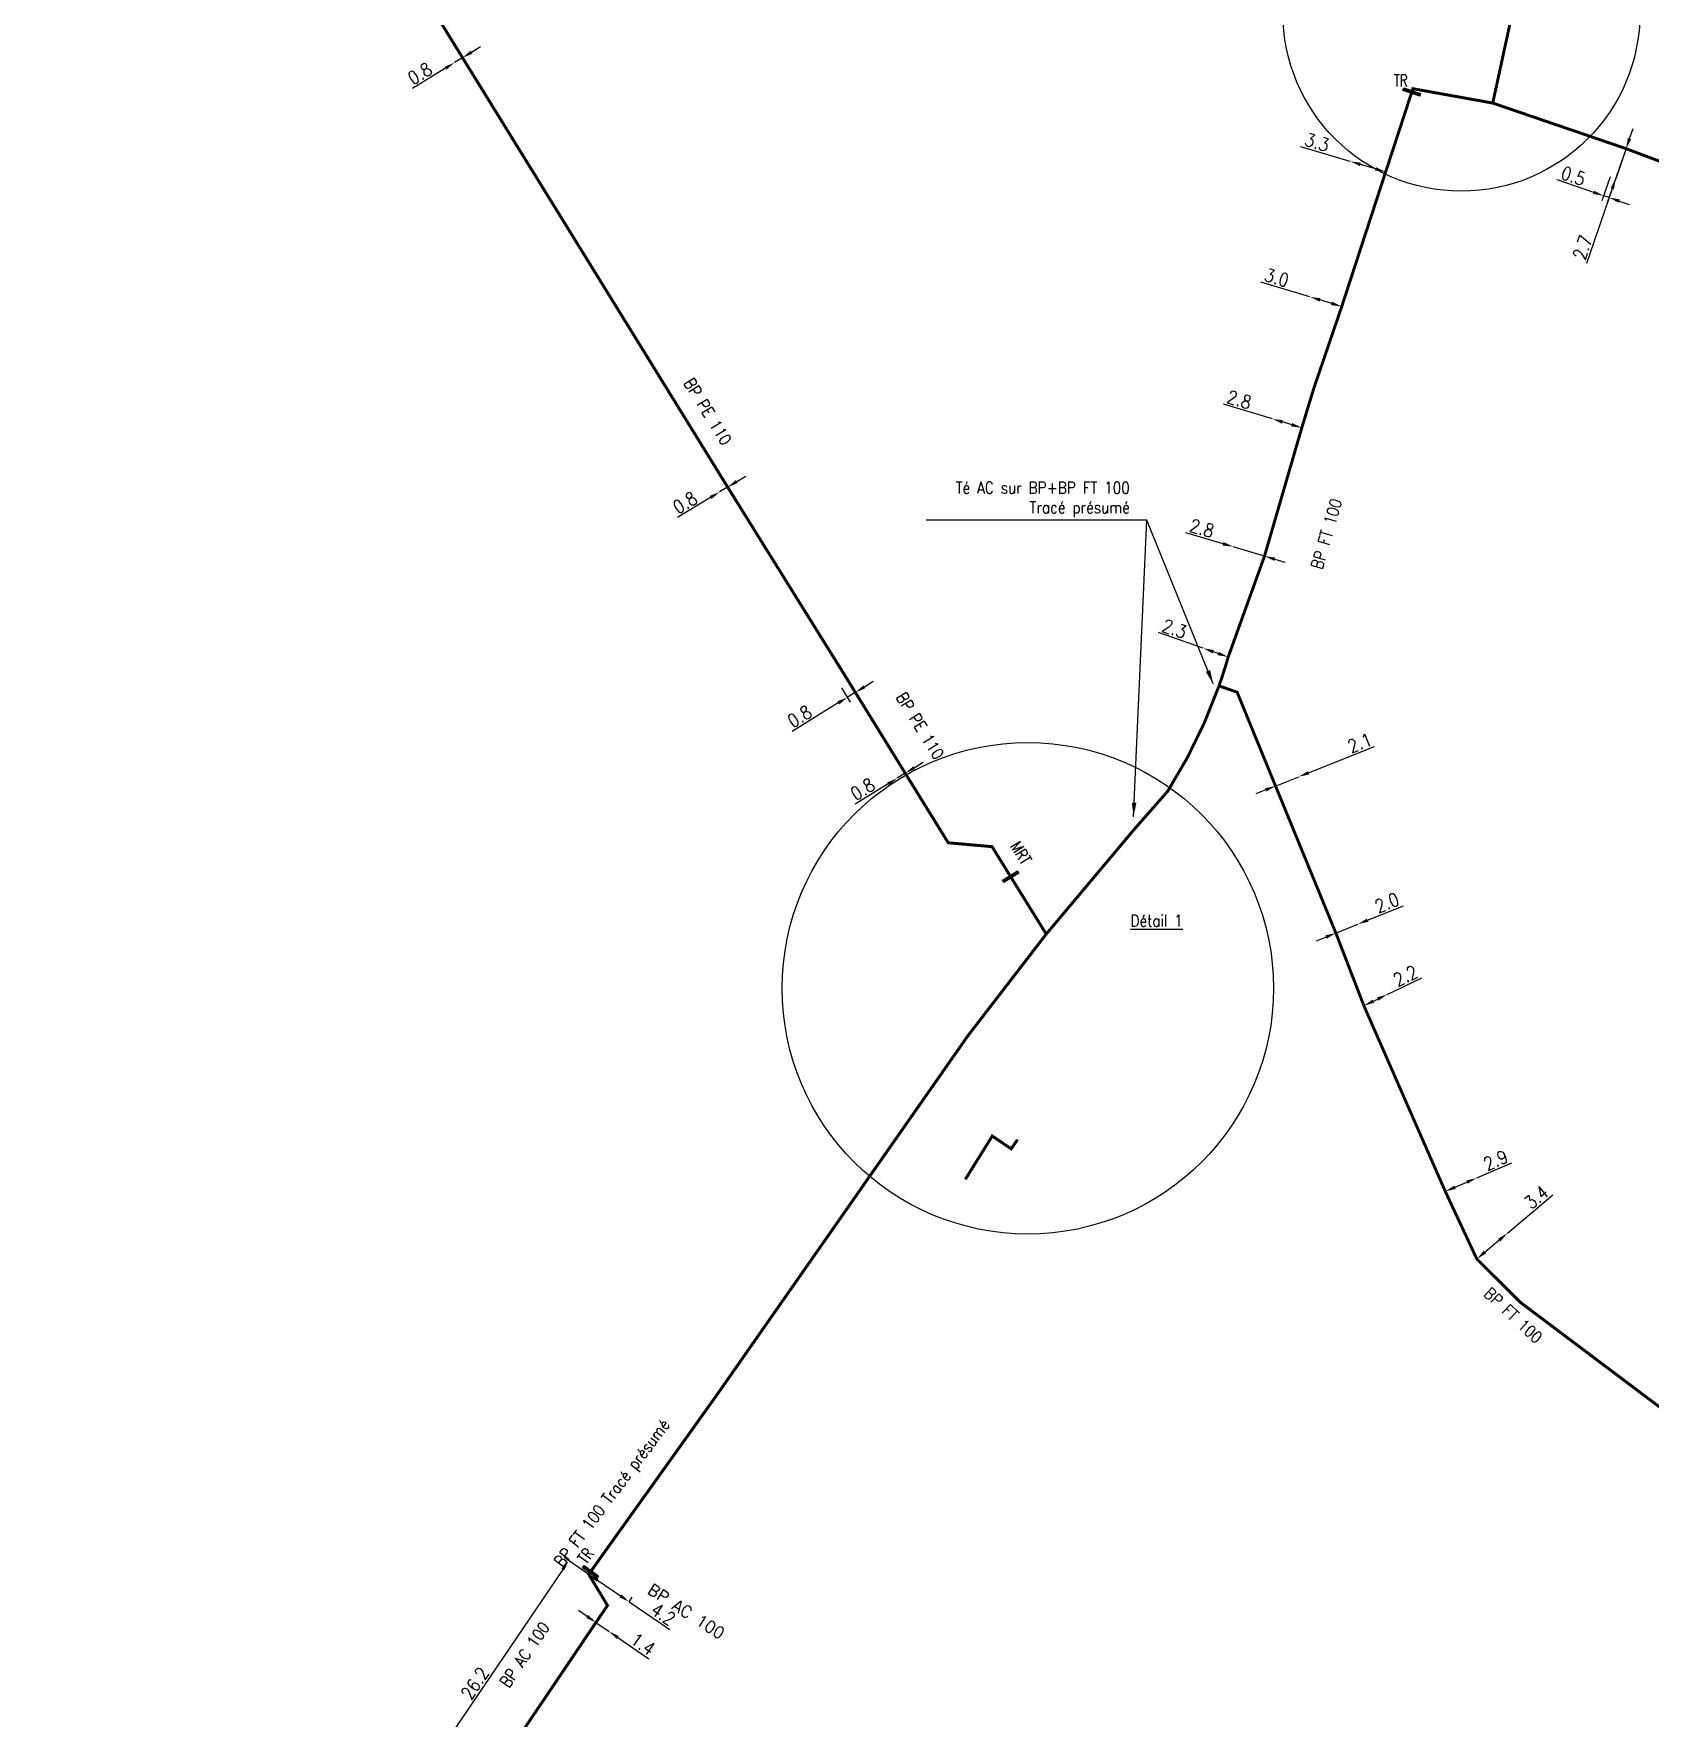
# Model space of a CAD drawing. Header units: millimetres. Extents: x 183997 to 185000, y 127999 to 129007.
# Drawn here: x 184726.8 to 184864, y 128144 to 128287 of the extents above; entities that cross this region are included whole.
import ezdxf
from ezdxf.enums import TextEntityAlignment as Align

# ---------------------------------------------------------------- set-up
doc = ezdxf.new("R2010")
doc.units = ezdxf.units.MM
doc.header["$PDMODE"] = 34
for name, pattern in [('L_25_AP', [2000, 1000, 1000]), ('L_25_FT', [2000, 1000, 1000]), ('L_25_PE', [2000, 1000, 1000]), ('L_RAC_PE', [3.5, 2, -1.5])]:
    doc.linetypes.add(name, pattern=pattern)
doc.layers.get('0').update_dxf_attribs({"linetype": 'CONTINUOUS'})
doc.layers.get('DEFPOINTS').update_dxf_attribs({"linetype": 'CONTINUOUS'})
for name, color, linetype in [('L_150', 1, 'CONTINUOUS'), ('L_170', 7, 'CONTINUOUS'), ('L_340', 7, 'CONTINUOUS'), ('L_900', 7, 'CONTINUOUS')]:
    doc.layers.add(name, color=color, linetype=linetype)
doc.styles.get("Standard").update_dxf_attribs({"font": 'romans.shx', "width": 0.85})
doc.dimstyles.get("Standard").update_dxf_attribs({"dimtxt": 1.5, "dimasz": 1.2, "dimexe": 0.625, "dimexo": 0.625, "dimgap": 0.25, "dimtad": 1, "dimdec": 1, "dimzin": 0, "dimdsep": 46, "dimtxsty": 'Standard', "dimcen": -0.5, "dimadec": 0, "dimazin": 0, "dimtfac": 1, "dimtdec": 1, "dimtmove": 0, "dimatfit": 3, "dimfxl": 0, "dimtolj": 1, "dimtzin": 0, "dimarcsym": 0})

# ---------------------------------------------------------------- blocks, each defined once
blk = doc.blocks.new('L_340_17')
at = {"linetype": 'Continuous'}
blk.add_hatch(color=0, dxfattribs=at).paths.add_polyline_path([(0.125, 0.75), (-0.125, 0.75), (-0.125, -0.75), (0.125, -0.75)])
at = {"color": 0, "linetype": 'Continuous'}
blk.add_lwpolyline([(-0.125, 0.75), (0.125, 0.75), (0.125, -0.75), (-0.125, -0.75)], close=True, dxfattribs=at)
at = {"color": 0, "linetype": 'Continuous', "width": 0.75}
for tag, height, flags, p in [('MRT', 1, 8, (0, 2.5)), ('DEF_LEG', 1.2, 3, (0, -5)), ('DEF_COUP', 1.2, 3, (0, -7.5)), ('DEF_TYPE', 1.2, 3, (0, -10))]:
    blk.add_attdef(tag, text='', height=height, dxfattribs=dict(at, flags=flags)).set_placement(p, align=Align.MIDDLE)
blk = doc.blocks.new('L_340_19')
at = {"linetype": 'Continuous'}
blk.add_hatch(color=0, dxfattribs=at).paths.add_polyline_path([(0.12, 0.75), (-0.12, 0.75), (-0.12, -0.75), (0.12, -0.75)])
at = {"color": 0, "linetype": 'Continuous'}
blk.add_lwpolyline([(-0.12, 0.75), (0.12, 0.75), (0.12, -0.75), (-0.12, -0.75)], close=True, dxfattribs=at)
at = {"color": 0, "linetype": 'Continuous', "width": 0.75}
for tag, height, flags, p in [('TR', 1, 8, (0, 1.98)), ('DEF_LEG', 1.2, 3, (0, -5)), ('DEF_COUP', 1.2, 3, (0, -7.5)), ('DEF_TYPE', 1.2, 3, (0, -10))]:
    blk.add_attdef(tag, text='', height=height, dxfattribs=dict(at, flags=flags)).set_placement(p, align=Align.MIDDLE)
blk = doc.blocks.new('*D726')
at = {"layer": 'DEFPOINTS', "color": 0, "linetype": 'Continuous', "transparency": 16777216}
for p in [(184861.99, 128277.27), (184860.65, 128274.87), (184860.09, 128273.27)]:
    blk.add_point(p, dxfattribs=at)
at = {"layer": 'L_150', "color": 0, "linetype": 'Continuous', "lineweight": -2, "transparency": 16777216}
for p, q in [((184861.99, 128277.27), (184860.4, 128272.67)), ((184859.24, 128273.56), (184856.14, 128274.62)), ((184860.65, 128274.87), (184859.94, 128272.83)), ((184860.56, 128273.11), (184860.09, 128273.27)), ((184861.41, 128272.82), (184862.26, 128272.53))]:
    blk.add_line(p, q, dxfattribs=at)
at = {"layer": 'L_150', "color": 0, "linetype": 'Continuous', "transparency": 16777216}
for points in [[(184859.29, 128273.7), (184859.19, 128273.42), (184860.09, 128273.27)], [(184861.46, 128272.96), (184861.36, 128272.68), (184860.56, 128273.11)]]:
    blk.add_solid(points, dxfattribs=at)
at = {"layer": 'L_150', "color": 0, "linetype": 'Continuous', "transparency": 16777216, "insert": (184857.51, 128274.95), "char_height": 1.125, "attachment_point": 5, "rotation": 341.1534}
blk.add_mtext('\\A1;0.5', dxfattribs=at)
blk = doc.blocks.new('*D734')
at = {"layer": 'DEFPOINTS', "color": 0, "linetype": 'Continuous', "transparency": 16777216}
for p in [(184773.92, 128156.25), (184757.53, 128135.77), (184762.66, 128132.29)]:
    blk.add_point(p, dxfattribs=at)
at = {"layer": 'L_150', "color": 0, "linetype": 'Continuous', "lineweight": -2, "transparency": 16777216}
for p, q in [((184773.92, 128156.25), (184771.83, 128157.67)), ((184771.71, 128156.67), (184758.03, 128136.52)), ((184762.66, 128132.29), (184757.14, 128136.04))]:
    blk.add_line(p, q, dxfattribs=at)
at = {"layer": 'L_150', "color": 0, "linetype": 'Continuous', "transparency": 16777216}
for points in [[(184771.59, 128156.75), (184771.83, 128156.58), (184772.21, 128157.41)], [(184757.91, 128136.6), (184758.16, 128136.43), (184757.53, 128135.77)]]:
    blk.add_solid(points, dxfattribs=at)
at = {"layer": 'L_150', "color": 0, "linetype": 'Continuous', "transparency": 16777216, "insert": (184764.25, 128147.01), "char_height": 1.125, "attachment_point": 5, "rotation": 55.8272}
blk.add_mtext('\\A1;26.2', dxfattribs=at)
blk = doc.blocks.new('*D735')
at = {"layer": 'DEFPOINTS', "color": 0, "linetype": 'Continuous', "transparency": 16777216}
for p in [(184774.53, 128152.17), (184775.64, 128151.4), (184775.64, 128151.4)]:
    blk.add_point(p, dxfattribs=at)
at = {"layer": 'L_150', "color": 0, "linetype": 'Continuous', "lineweight": -2, "transparency": 16777216}
for p, q in [((184773.79, 128152.68), (184773.04, 128153.19)), ((184774.53, 128152.17), (184775.64, 128151.4)), ((184776.38, 128150.89), (184779.02, 128149.08))]:
    blk.add_line(p, q, dxfattribs=at)
at = {"layer": 'L_150', "color": 0, "linetype": 'Continuous', "transparency": 16777216}
for points in [[(184773.87, 128152.8), (184773.7, 128152.55), (184774.53, 128152.17)], [(184776.47, 128151.02), (184776.3, 128150.77), (184775.64, 128151.4)]]:
    blk.add_solid(points, dxfattribs=at)
at = {"layer": 'L_150', "color": 0, "linetype": 'Continuous', "transparency": 16777216, "insert": (184778.51, 128150.34), "char_height": 1.125, "attachment_point": 5, "rotation": 325.5138}
blk.add_mtext('\\A1;1.4', dxfattribs=at)
blk = doc.blocks.new('*D751')
at = {"layer": 'DEFPOINTS', "color": 0, "linetype": 'Continuous', "transparency": 16777216}
for p in [(184846.64, 128188.76), (184849.31, 128189.9), (184849.31, 128189.9)]:
    blk.add_point(p, dxfattribs=at)
at = {"layer": 'L_150', "color": 0, "linetype": 'Continuous', "lineweight": -2, "transparency": 16777216}
for p, q in [((184849.31, 128189.9), (184852.28, 128191.17)), ((184847.47, 128189.11), (184848.48, 128189.55))]:
    blk.add_line(p, q, dxfattribs=at)
at = {"layer": 'L_150', "color": 0, "linetype": 'Continuous', "transparency": 16777216}
for points in [[(184847.41, 128189.25), (184847.53, 128188.97), (184846.64, 128188.76)], [(184848.42, 128189.68), (184848.54, 128189.41), (184849.31, 128189.9)]]:
    blk.add_solid(points, dxfattribs=at)
at = {"layer": 'L_150', "color": 0, "linetype": 'Continuous', "transparency": 16777216, "insert": (184850.92, 128191.4), "char_height": 1.125, "attachment_point": 5, "rotation": 23.1608}
blk.add_mtext('\\A1;2.9', dxfattribs=at)
blk = doc.blocks.new('*D1079')
at = {"layer": 'DEFPOINTS', "color": 0, "linetype": 'Continuous', "transparency": 16777216}
for p in [(184773.92, 128156.25), (184777.35, 128153.92), (184777.35, 128153.92)]:
    blk.add_point(p, dxfattribs=at)
at = {"layer": 'L_150', "color": 0, "linetype": 'Continuous', "lineweight": -2, "transparency": 16777216}
for p, q in [((184773.92, 128156.25), (184774.18, 128156.64)), ((184774.66, 128155.75), (184776.61, 128154.43)), ((184777.35, 128153.92), (184777.61, 128154.31)), ((184777.35, 128153.92), (184780.8, 128151.58))]:
    blk.add_line(p, q, dxfattribs=at)
at = {"layer": 'L_150', "color": 0, "linetype": 'Continuous', "transparency": 16777216}
for points in [[(184774.75, 128155.87), (184774.58, 128155.62), (184773.92, 128156.25)], [(184776.69, 128154.55), (184776.52, 128154.3), (184777.35, 128153.92)]]:
    blk.add_solid(points, dxfattribs=at)
at = {"layer": 'L_150', "color": 0, "linetype": 'Continuous', "transparency": 16777216, "insert": (184780.24, 128152.87), "char_height": 1.125, "attachment_point": 5, "rotation": 325.8272}
blk.add_mtext('\\A1;4.2', dxfattribs=at)
blk = doc.blocks.new('*D1086')
at = {"layer": 'DEFPOINTS', "color": 0, "linetype": 'Continuous', "transparency": 16777216}
for p in [(184837.35, 128210.69), (184839.21, 128211.44), (184839.21, 128211.44)]:
    blk.add_point(p, dxfattribs=at)
at = {"layer": 'L_150', "color": 0, "linetype": 'Continuous', "lineweight": -2, "transparency": 16777216}
for p, q in [((184840.04, 128211.78), (184843.08, 128213.01)), ((184836.52, 128210.35), (184835.68, 128210.01)), ((184837.35, 128210.69), (184839.21, 128211.44))]:
    blk.add_line(p, q, dxfattribs=at)
at = {"layer": 'L_150', "color": 0, "linetype": 'Continuous', "transparency": 16777216}
for points in [[(184839.98, 128211.91), (184840.1, 128211.64), (184839.21, 128211.44)], [(184836.46, 128210.49), (184836.57, 128210.21), (184837.35, 128210.69)]]:
    blk.add_solid(points, dxfattribs=at)
at = {"layer": 'L_150', "color": 0, "linetype": 'Continuous', "transparency": 16777216, "insert": (184841.69, 128213.26), "char_height": 1.125, "attachment_point": 5, "rotation": 22.0762}
blk.add_mtext('\\A1;2.0', dxfattribs=at)
blk = doc.blocks.new('*D1109')
at = {"layer": 'DEFPOINTS', "color": 0, "linetype": 'Continuous', "transparency": 16777216}
for p in [(184851.92, 128185.21), (184851.92, 128185.21), (184849.32, 128183.02)]:
    blk.add_point(p, dxfattribs=at)
at = {"layer": 'L_150', "color": 0, "linetype": 'Continuous', "lineweight": -2, "transparency": 16777216}
for p, q in [((184851.92, 128185.21), (184855.78, 128188.47)), ((184850.01, 128183.6), (184851.23, 128184.64))]:
    blk.add_line(p, q, dxfattribs=at)
at = {"layer": 'L_150', "color": 0, "linetype": 'Continuous', "transparency": 16777216}
for points in [[(184851.13, 128184.75), (184851.33, 128184.52), (184851.92, 128185.21)], [(184849.91, 128183.72), (184850.1, 128183.49), (184849.32, 128183.02)]]:
    blk.add_solid(points, dxfattribs=at)
at = {"layer": 'L_150', "color": 0, "linetype": 'Continuous', "transparency": 16777216, "insert": (184854.37, 128188.26), "char_height": 1.125, "attachment_point": 5, "rotation": 40.1009}
blk.add_mtext('\\A1;3.4', dxfattribs=at)
blk = doc.blocks.new('*D1110')
at = {"layer": 'DEFPOINTS', "color": 0, "linetype": 'Continuous', "transparency": 16777216}
for p in [(184839.73, 128204.52), (184841.71, 128205.47), (184841.71, 128205.47)]:
    blk.add_point(p, dxfattribs=at)
at = {"layer": 'L_150', "color": 0, "linetype": 'Continuous', "lineweight": -2, "transparency": 16777216}
for p, q in [((184841.71, 128205.47), (184844.66, 128206.9)), ((184840.54, 128204.91), (184840.9, 128205.08))]:
    blk.add_line(p, q, dxfattribs=at)
at = {"layer": 'L_150', "color": 0, "linetype": 'Continuous', "transparency": 16777216}
for points in [[(184840.47, 128205.04), (184840.6, 128204.77), (184839.73, 128204.52)], [(184840.83, 128205.22), (184840.96, 128204.95), (184841.71, 128205.47)]]:
    blk.add_solid(points, dxfattribs=at)
at = {"layer": 'L_150', "color": 0, "linetype": 'Continuous', "transparency": 16777216, "insert": (184843.26, 128207.06), "char_height": 1.125, "attachment_point": 5, "rotation": 25.7382}
blk.add_mtext('\\A1;2.2', dxfattribs=at)
blk = doc.blocks.new('*D1123')
at = {"layer": 'DEFPOINTS', "color": 0, "linetype": 'Continuous', "transparency": 16777216}
for p in [(184861.99, 128277.27), (184861.11, 128274.72), (184861.11, 128274.72)]:
    blk.add_point(p, dxfattribs=at)
at = {"layer": 'L_150', "color": 0, "linetype": 'Continuous', "lineweight": -2, "transparency": 16777216}
for p, q in [((184862.29, 128278.12), (184862.58, 128278.97)), ((184861.99, 128277.27), (184861.11, 128274.72)), ((184860.82, 128273.87), (184858.62, 128267.52))]:
    blk.add_line(p, q, dxfattribs=at)
at = {"layer": 'L_150', "color": 0, "linetype": 'Continuous', "transparency": 16777216}
for points in [[(184862.14, 128278.17), (184862.43, 128278.07), (184861.99, 128277.27)], [(184860.67, 128273.91), (184860.96, 128273.82), (184861.11, 128274.72)]]:
    blk.add_solid(points, dxfattribs=at)
at = {"layer": 'L_150', "color": 0, "linetype": 'Continuous', "transparency": 16777216, "insert": (184858.3, 128268.88), "char_height": 1.125, "attachment_point": 5, "rotation": 70.93}
blk.add_mtext('\\A1;2.7', dxfattribs=at)
blk = doc.blocks.new('*D1294')
at = {"layer": 'DEFPOINTS', "color": 0, "linetype": 'Continuous', "transparency": 16777216}
for p in [(184831.96, 128254.33), (184831.96, 128254.33), (184834.46, 128253.58)]:
    blk.add_point(p, dxfattribs=at)
at = {"layer": 'L_150', "color": 0, "linetype": 'Continuous', "lineweight": -2, "transparency": 16777216}
for p, q in [((184831.96, 128254.33), (184827.8, 128255.59)), ((184833.6, 128253.84), (184832.82, 128254.07))]:
    blk.add_line(p, q, dxfattribs=at)
at = {"layer": 'L_150', "color": 0, "linetype": 'Continuous', "transparency": 16777216}
for points in [[(184832.87, 128254.21), (184832.78, 128253.93), (184831.96, 128254.33)], [(184833.64, 128253.98), (184833.55, 128253.69), (184834.46, 128253.58)]]:
    blk.add_solid(points, dxfattribs=at)
at = {"layer": 'L_150', "color": 0, "linetype": 'Continuous', "transparency": 16777216, "insert": (184829.15, 128255.96), "char_height": 1.125, "attachment_point": 5, "rotation": 343.163}
blk.add_mtext('\\A1;2.8', dxfattribs=at)
blk = doc.blocks.new('*D1297')
at = {"layer": 'DEFPOINTS', "color": 0, "linetype": 'Continuous', "transparency": 16777216}
for p in [(184835.15, 128264.69), (184835.15, 128264.69), (184837.85, 128263.87)]:
    blk.add_point(p, dxfattribs=at)
at = {"layer": 'L_150', "color": 0, "linetype": 'Continuous', "lineweight": -2, "transparency": 16777216}
for p, q in [((184835.15, 128264.69), (184830.98, 128265.95)), ((184836.99, 128264.13), (184836.01, 128264.43))]:
    blk.add_line(p, q, dxfattribs=at)
at = {"layer": 'L_150', "color": 0, "linetype": 'Continuous', "transparency": 16777216}
for points in [[(184836.06, 128264.57), (184835.97, 128264.28), (184835.15, 128264.69)], [(184837.03, 128264.28), (184836.94, 128263.99), (184837.85, 128263.87)]]:
    blk.add_solid(points, dxfattribs=at)
at = {"layer": 'L_150', "color": 0, "linetype": 'Continuous', "transparency": 16777216, "insert": (184832.33, 128266.32), "char_height": 1.125, "attachment_point": 5, "rotation": 343.1776}
blk.add_mtext('\\A1;3.0', dxfattribs=at)
blk = doc.blocks.new('*D1298')
at = {"layer": 'DEFPOINTS', "color": 0, "linetype": 'Continuous', "transparency": 16777216}
for p in [(184800.11, 128223.83), (184800.11, 128223.83), (184800.79, 128224.25)]:
    blk.add_point(p, dxfattribs=at)
at = {"layer": 'L_150', "color": 0, "linetype": 'Continuous', "lineweight": -2, "transparency": 16777216}
for p, q in [((184801.56, 128224.72), (184802.32, 128225.2)), ((184799.34, 128223.36), (184796.55, 128221.63)), ((184800.79, 128224.25), (184800.11, 128223.83))]:
    blk.add_line(p, q, dxfattribs=at)
at = {"layer": 'L_150', "color": 0, "linetype": 'Continuous', "transparency": 16777216}
for points in [[(184801.48, 128224.85), (184801.63, 128224.6), (184800.79, 128224.25)], [(184799.26, 128223.48), (184799.42, 128223.23), (184800.11, 128223.83)]]:
    blk.add_solid(points, dxfattribs=at)
at = {"layer": 'L_150', "color": 0, "linetype": 'Continuous', "transparency": 16777216, "insert": (184797.17, 128222.9), "char_height": 1.125, "attachment_point": 5, "rotation": 31.7064}
blk.add_mtext('\\A1;0.8', dxfattribs=at)
blk = doc.blocks.new('*D1299')
at = {"layer": 'DEFPOINTS', "color": 0, "linetype": 'Continuous', "transparency": 16777216}
for p in [(184838.57, 128276.19), (184838.57, 128276.19), (184841.58, 128275.3)]:
    blk.add_point(p, dxfattribs=at)
at = {"layer": 'L_150', "color": 0, "linetype": 'Continuous', "lineweight": -2, "transparency": 16777216}
for p, q in [((184838.57, 128276.19), (184834.39, 128277.43)), ((184840.72, 128275.55), (184839.43, 128275.93))]:
    blk.add_line(p, q, dxfattribs=at)
at = {"layer": 'L_150', "color": 0, "linetype": 'Continuous', "transparency": 16777216}
for points in [[(184839.47, 128276.08), (184839.39, 128275.79), (184838.57, 128276.19)], [(184840.76, 128275.7), (184840.68, 128275.41), (184841.58, 128275.3)]]:
    blk.add_solid(points, dxfattribs=at)
at = {"layer": 'L_150', "color": 0, "linetype": 'Continuous', "transparency": 16777216, "insert": (184835.75, 128277.81), "char_height": 1.125, "attachment_point": 5, "rotation": 343.4734}
blk.add_mtext('\\A1;3.3', dxfattribs=at)
blk = doc.blocks.new('*D1300')
at = {"layer": 'DEFPOINTS', "color": 0, "linetype": 'Continuous', "transparency": 16777216}
for p in [(184826.09, 128234.86), (184826.09, 128234.86), (184828.21, 128234.12)]:
    blk.add_point(p, dxfattribs=at)
at = {"layer": 'L_150', "color": 0, "linetype": 'Continuous', "lineweight": -2, "transparency": 16777216}
for p, q in [((184826.09, 128234.86), (184822.28, 128236.2)), ((184827.36, 128234.42), (184826.94, 128234.57))]:
    blk.add_line(p, q, dxfattribs=at)
at = {"layer": 'L_150', "color": 0, "linetype": 'Continuous', "transparency": 16777216}
for points in [[(184826.99, 128234.71), (184826.89, 128234.42), (184826.09, 128234.86)], [(184827.41, 128234.56), (184827.31, 128234.28), (184828.21, 128234.12)]]:
    blk.add_solid(points, dxfattribs=at)
at = {"layer": 'L_150', "color": 0, "linetype": 'Continuous', "transparency": 16777216, "insert": (184823.65, 128236.52), "char_height": 1.125, "attachment_point": 5, "rotation": 340.6531}
blk.add_mtext('\\A1;2.3', dxfattribs=at)
blk = doc.blocks.new('*D1310')
at = {"layer": 'DEFPOINTS', "color": 0, "linetype": 'Continuous', "transparency": 16777216}
for p in [(184832.23, 128223.17), (184834.2, 128223.96), (184834.2, 128223.96)]:
    blk.add_point(p, dxfattribs=at)
at = {"layer": 'L_150', "color": 0, "linetype": 'Continuous', "lineweight": -2, "transparency": 16777216}
for p, q in [((184835.04, 128224.29), (184840.63, 128226.53)), ((184832.23, 128223.17), (184834.2, 128223.96)), ((184831.4, 128222.84), (184830.56, 128222.5))]:
    blk.add_line(p, q, dxfattribs=at)
at = {"layer": 'L_150', "color": 0, "linetype": 'Continuous', "transparency": 16777216}
for points in [[(184834.98, 128224.43), (184835.09, 128224.15), (184834.2, 128223.96)], [(184831.34, 128222.98), (184831.45, 128222.7), (184832.23, 128223.17)]]:
    blk.add_solid(points, dxfattribs=at)
at = {"layer": 'L_150', "color": 0, "linetype": 'Continuous', "transparency": 16777216, "insert": (184839.38, 128226.83), "char_height": 1.125, "attachment_point": 5, "rotation": 21.7847}
blk.add_mtext('\\A1;2.1', dxfattribs=at)
blk = doc.blocks.new('*D1311')
at = {"layer": 'DEFPOINTS', "color": 0, "linetype": 'Continuous', "transparency": 16777216}
for p in [(184828.63, 128243.48), (184828.63, 128243.48), (184831.29, 128242.68)]:
    blk.add_point(p, dxfattribs=at)
at = {"layer": 'L_150', "color": 0, "linetype": 'Continuous', "lineweight": -2, "transparency": 16777216}
for p, q in [((184827.77, 128243.73), (184824.62, 128244.67)), ((184831.29, 128242.68), (184828.63, 128243.48)), ((184832.16, 128242.43), (184833.02, 128242.17))]:
    blk.add_line(p, q, dxfattribs=at)
at = {"layer": 'L_150', "color": 0, "linetype": 'Continuous', "transparency": 16777216}
for points in [[(184827.81, 128243.88), (184827.72, 128243.59), (184828.63, 128243.48)], [(184832.2, 128242.57), (184832.11, 128242.28), (184831.29, 128242.68)]]:
    blk.add_solid(points, dxfattribs=at)
at = {"layer": 'L_150', "color": 0, "linetype": 'Continuous', "transparency": 16777216, "insert": (184825.98, 128245.05), "char_height": 1.125, "attachment_point": 5, "rotation": 343.4441}
blk.add_mtext('\\A1;2.8', dxfattribs=at)
blk = doc.blocks.new('*D557')
at = {"layer": 'DEFPOINTS', "color": 0, "linetype": 'Continuous', "transparency": 16777216}
for p in [(184785.03, 128248.13), (184785.03, 128248.13), (184785.71, 128248.54)]:
    blk.add_point(p, dxfattribs=at)
at = {"layer": 'L_150', "color": 0, "linetype": 'Continuous', "lineweight": -2, "transparency": 16777216}
for p, q in [((184786.48, 128249.01), (184787.25, 128249.48)), ((184784.26, 128247.66), (184781.46, 128245.96)), ((184785.71, 128248.54), (184785.03, 128248.13))]:
    blk.add_line(p, q, dxfattribs=at)
at = {"layer": 'L_150', "color": 0, "linetype": 'Continuous', "transparency": 16777216}
for points in [[(184786.41, 128249.14), (184786.56, 128248.88), (184785.71, 128248.54)], [(184784.18, 128247.79), (184784.34, 128247.53), (184785.03, 128248.13)]]:
    blk.add_solid(points, dxfattribs=at)
at = {"layer": 'L_150', "color": 0, "linetype": 'Continuous', "transparency": 16777216, "insert": (184782.09, 128247.22), "char_height": 1.125, "attachment_point": 5, "rotation": 31.2368}
blk.add_mtext('\\A1;0.8', dxfattribs=at)
blk = doc.blocks.new('*D558')
at = {"layer": 'DEFPOINTS', "color": 0, "linetype": 'Continuous', "transparency": 16777216}
for p in [(184762.52, 128284.57), (184762.52, 128284.57), (184763.2, 128284.99)]:
    blk.add_point(p, dxfattribs=at)
at = {"layer": 'L_150', "color": 0, "linetype": 'Continuous', "lineweight": -2, "transparency": 16777216}
for p, q in [((184763.97, 128285.46), (184764.73, 128285.93)), ((184763.2, 128284.99), (184762.52, 128284.57)), ((184761.75, 128284.09), (184758.96, 128282.38))]:
    blk.add_line(p, q, dxfattribs=at)
at = {"layer": 'L_150', "color": 0, "linetype": 'Continuous', "transparency": 16777216}
for points in [[(184761.68, 128284.22), (184761.83, 128283.97), (184762.52, 128284.57)], [(184763.89, 128285.59), (184764.05, 128285.33), (184763.2, 128284.99)]]:
    blk.add_solid(points, dxfattribs=at)
at = {"layer": 'L_150', "color": 0, "linetype": 'Continuous', "transparency": 16777216, "insert": (184759.58, 128283.64), "char_height": 1.125, "attachment_point": 5, "rotation": 31.6138}
blk.add_mtext('\\A1;0.8', dxfattribs=at)
blk = doc.blocks.new('*D560')
at = {"layer": 'DEFPOINTS', "color": 0, "linetype": 'Continuous', "transparency": 16777216}
for p in [(184795.13, 128231.9), (184795.81, 128232.32), (184795.87, 128230.69)]:
    blk.add_point(p, dxfattribs=at)
at = {"layer": 'L_150', "color": 0, "linetype": 'Continuous', "lineweight": -2, "transparency": 16777216}
for p, q in [((184795.37, 128231.5), (184796.12, 128230.3)), ((184796.05, 128231.92), (184796.8, 128230.72)), ((184797.32, 128231.59), (184798.08, 128232.06)), ((184795.1, 128230.22), (184791.2, 128227.81)), ((184796.55, 128231.11), (184795.87, 128230.69))]:
    blk.add_line(p, q, dxfattribs=at)
at = {"layer": 'L_150', "color": 0, "linetype": 'Continuous', "transparency": 16777216}
for points in [[(184797.24, 128231.71), (184797.39, 128231.46), (184796.55, 128231.11)], [(184795.02, 128230.35), (184795.18, 128230.09), (184795.87, 128230.69)]]:
    blk.add_solid(points, dxfattribs=at)
at = {"layer": 'L_150', "color": 0, "linetype": 'Continuous', "transparency": 16777216, "insert": (184791.82, 128229.07), "char_height": 1.125, "attachment_point": 5, "rotation": 31.7064}
blk.add_mtext('\\A1;0.8', dxfattribs=at)

msp = doc.modelspace()

# ---------------------------------------------------------------- linework, layer by layer
at = {"layer": 'L_150', "linetype": 'L_25_PE', "flags": 128}
msp.add_lwpolyline([(184809.74, 128215.47, 0.25, 0.25, 0), (184808.16, 128218.02, 0.25, 0.25, 0), (184804.44, 128218.35, 0.25, 0.25, 0), (184800.79, 128224.25, 0.25, 0.25, 0), (184795.81, 128232.32, 0.25, 0.25, 0), (184785.71, 128248.54, 0.25, 0.25, 0), (184763.2, 128284.99, 0.25, 0.25, 0), (184746.77, 128311.68, 0.25, 0.25, 0), (184746.25, 128312.53, 0.25, 0.25, 0), (184736.56, 128328.2, 0.25, 0.25, 0), (184734.23, 128331.98, 0.25, 0.25, 0), (184729.14, 128340.93, 0.25, 0.25, 0), (184727.98, 128342.95, 0.25, 0.25, 0), (184728.83, 128344.66, 0.25, 0.25, 0), (184727.24, 128350.24, 0.25, 0.25, 0), (184727.24, 128350.24, 0.25, 0.25, 0), (184727.01, 128351.05, 0.25, 0.25, 0), (184727.01, 128351.05, 0.25, 0.25, 0), (184726.92, 128351.39, 0, 0, 0)], format="xyseb", dxfattribs=at)
at = {"layer": 'L_150', "linetype": 'L_25_AP', "const_width": 0.25, "flags": 128}
for points in [[(184850.67, 128281.14), (184852.29, 128288.6)], [(185000, 128225.25), (184966.61, 128227.67), (184959.29, 128228.2), (184959.29, 128228.2), (184959.29, 128228.2), (184954.52, 128228.76), (184954.31, 128228.78), (184953.96, 128228.82), (184945.38, 128229.82), (184943.35, 128231.24), (184933.06, 128237.25), (184922.59, 128243.06), (184912.88, 128248.78), (184913.4, 128251.1), (184905.39, 128255.63), (184895.1, 128261.76), (184888.09, 128268.51), (184882.33, 128270.42), (184868.16, 128274.95), (184868.16, 128274.95), (184861.99, 128277.27), (184850.67, 128281.14), (184850.67, 128281.14), (184843.89, 128282.36), (184843.8, 128282.08)], [(184844.01, 128282.34), (184844.01, 128282.34)]]:
    msp.add_lwpolyline(points, dxfattribs=at)
at = {"layer": 'L_150', "linetype": 'L_25_FT', "ltscale": 0.5, "const_width": 0.25}
msp.add_lwpolyline([(184843.8, 128282.08), (184841.58, 128275.3), (184837.85, 128263.87), (184835.47, 128256.9), (184834.46, 128253.58), (184831.29, 128242.68), (184831.29, 128242.68), (184831.29, 128242.68), (184828.21, 128234.12, -0.014659), (184827.43, 128231.67, -0.056905), (184823.07, 128222.72), (184820.28, 128219.55), (184812.76, 128210.6), (184806.08, 128201.93), (184784.71, 128171.36), (184774.06, 128156.46)], format="xyb", dxfattribs=at)
at = {"layer": 'L_150', "linetype": 'L_25_FT', "const_width": 0.25, "flags": 128}
msp.add_lwpolyline([(184939.59, 128147.74), (184906.07, 128148.23), (184899.42, 128148.98), (184892.5, 128151.31), (184879.15, 128159.69), (184853.02, 128179.34), (184849.32, 128183.02), (184846.64, 128188.76), (184839.73, 128204.52), (184837.35, 128210.69), (184837.35, 128210.69), (184832.23, 128223.17), (184830.49, 128227.41), (184828.97, 128231.13), (184827.43, 128231.67)], dxfattribs=at)
at = {"layer": 'L_150', "linetype": 'L_25_FT', "ltscale": 0.5, "const_width": 0.25}
for points in [[(184812.76, 128210.6), (184809.74, 128215.47)], [(184774.06, 128156.46), (184773.99, 128156.35)]]:
    msp.add_lwpolyline(points, dxfattribs=at)
at = {"layer": 'L_150', "linetype": 'L_25_AP', "flags": 128}
msp.add_lwpolyline([(184774.06, 128156.46, 0.25, 0.25, 0), (184773.92, 128156.25, 0.25, 0.25, 0), (184773.92, 128156.25, 0.25, 0.25, 0), (184773.92, 128156.25, 0.25, 0.25, 0), (184775.51, 128153.61, 0.25, 0.25, 0), (184775.51, 128153.61, 0.25, 0.25, 0), (184774.53, 128152.17, 0.25, 0.25, 0), (184764.19, 128136.85, 0.25, 0.25, 0), (184764.19, 128136.85, 0.25, 0.25, 0), (184761.74, 128133.17, 0.25, 0.25, 0), (184761.17, 128132.33, 0.25, 0.25, 0), (184762.21, 128131.62, 0.25, 0.25, 0), (184765.02, 128130.16, 0.25, 0.25, 0), (184775.86, 128125.27, 0.25, 0.25, 0), (184786.79, 128120.55, 0.25, 0.25, 0), (184797.73, 128115.9, 0.25, 0.25, 0), (184808.73, 128111.24, 0.25, 0.25, 0), (184819.82, 128106.54, 0.25, 0.25, 0), (184830.08, 128101.96, 0, 0, 0)], format="xyseb", dxfattribs=at)
at = {"layer": 'L_170', "linetype": 'L_RAC_PE', "const_width": 0.25}
msp.add_lwpolyline([(184810.32, 128193.15), (184809.79, 128192.37), (184808.18, 128193.46), (184805.89, 128189.78)], dxfattribs=at)
at = {"layer": 'L_900'}
for centre, radius in [((184848.01, 128288.82), 15.16), ((184811.2, 128206), 20.86)]:
    msp.add_circle(centre, radius, dxfattribs=at)

# ---------------------------------------------------------------- block references
at = {"layer": 'L_340', "ltscale": 0.5}
ref = msp.add_blockref('L_340_19', (184843.8, 128282.08), dxfattribs=dict(at, rotation=251.9042777696073))
ref.add_attrib('TR', 'TR', dxfattribs={"layer": '0', "color": 0, "linetype": 'Continuous', "height": 1, "width": 0.75}).set_placement((184842.86, 128283.06), align=Align.MIDDLE)
at = {"layer": 'L_340'}
ref = msp.add_blockref('L_340_17', (184809.74, 128215.47), dxfattribs=dict(at, rotation=301.7589028458775))
ref.add_attrib('MRT', 'MRT', dxfattribs={"layer": '0', "color": 0, "linetype": 'Continuous', "height": 1, "rotation": 301.7589, "width": 0.75}).set_placement((184810.61, 128217.48), align=Align.MIDDLE)
at = {"layer": 'L_340', "ltscale": 0.5}
ref = msp.add_blockref('L_340_19', (184774.06, 128156.46), dxfattribs=dict(at, rotation=54.44891541309139))
ref.add_attrib('TR', 'TR', dxfattribs={"layer": '0', "color": 0, "linetype": 'Continuous', "height": 1, "rotation": 54.4489, "width": 0.75}).set_placement((184773.67, 128157.82), align=Align.MIDDLE)

# ---------------------------------------------------------------- texts
at = {"layer": 'L_150', "linetype": 'Continuous', "width": 0.85}
for s, rotation, p in [('BP PE 110', 301.7066, (184784.02, 128254.95)), ('BP FT 100', 73.8061, (184836.55, 128244.57)), ('BP PE 110', 301.7589, (184802.05, 128228.28)), ('BP FT 100', 316.9257, (184852.41, 128178.24)), ('BP FT 100 Tracé présumé', 52.9633, (184776.02, 128163.07)), ('BP AC 100', 55.8272, (184768.48, 128149.44))]:
    msp.add_text(s, height=1, rotation=rotation, dxfattribs=at).set_placement(p, align=Align.MIDDLE)
at = {"layer": 'L_150', "linetype": 'Continuous'}
msp.add_text('BP AC 100', height=1, rotation=327.2658, dxfattribs=at).set_placement((184782.2, 128153.11), align=Align.MIDDLE)
at = {"layer": 'L_150', "linetype": 'Continuous', "insert": (184819.86, 128247.49), "char_height": 1, "attachment_point": 6}
msp.add_mtext('Té AC sur BP+BP FT 100\\PTracé présumé', dxfattribs=at)
at = {"layer": 'L_900', "insert": (184819.91, 128212.23), "char_height": 1, "attachment_point": 1}
msp.add_mtext_dynamic_manual_height_columns('{\\LDétail 1}', width=19.1551, gutter_width=5, heights=[0], dxfattribs=at)

# ---------------------------------------------------------------- dimensions: what is measured, and where the dimension line sits
at = {"layer": 'L_150', "linetype": 'Continuous'}
for base, p1, p2, angle, override, picture, middle in [((184762.52, 128284.57), (184763.2, 128284.99), (184762.52, 128284.57), 31.6138, {"dimscale": 0.75, "dimatfit": 0}, '*D558', (184759.97, 128283)), ((184861.11, 128274.72), (184861.99, 128277.27), (184861.11, 128274.72), 70.93, {"dimscale": 0.75, "dimatfit": 0}, '*D1123', (184859.01, 128268.64)), ((184860.09, 128273.27), (184861.99, 128277.27), (184860.65, 128274.87), 341.1534, {"dimscale": 0.75, "dimexo": 0}, '*D726', (184857.26, 128274.24)), ((184785.03, 128248.13), (184785.71, 128248.54), (184785.03, 128248.13), 31.2368, {"dimscale": 0.75, "dimlfac": 1, "dimlunit": 2, "dimatfit": 0}, '*D557', (184782.48, 128246.58)), ((184828.63, 128243.48), (184831.29, 128242.68), (184828.63, 128243.48), 343.4441, {"dimscale": 0.75, "dimatfit": 0}, '*D1311', (184825.76, 128244.33)), ((184826.09, 128234.86), (184828.21, 128234.12), (184826.09, 128234.86), 340.6531, {"dimscale": 0.75}, '*D1300', (184823.4, 128235.81)), ((184795.87, 128230.69), (184795.81, 128232.32), (184795.13, 128231.9), 31.7064, {"dimscale": 0.75, "dimatfit": 0}, '*D560', (184792.21, 128228.44)), ((184834.2, 128223.96), (184832.23, 128223.17), (184834.2, 128223.96), 201.7847, {"dimscale": 0.75}, '*D1310', (184839.66, 128226.14)), ((184800.11, 128223.83), (184800.79, 128224.25), (184800.11, 128223.83), 31.7064, {"dimscale": 0.75, "dimlfac": 1, "dimlunit": 2, "dimatfit": 0}, '*D1298', (184797.57, 128222.26)), ((184839.21, 128211.44), (184837.35, 128210.69), (184839.21, 128211.44), 202.0762, {"dimscale": 0.75}, '*D1086', (184841.98, 128212.56)), ((184841.71, 128205.47), (184839.73, 128204.52), (184841.71, 128205.47), 205.7382, {"dimscale": 0.75}, '*D1110', (184843.59, 128206.38)), ((184849.31, 128189.9), (184846.64, 128188.76), (184849.31, 128189.9), 203.1608, {"dimscale": 0.75}, '*D751', (184851.21, 128190.71)), ((184851.92, 128185.21), (184849.32, 128183.02), (184851.92, 128185.21), 220.1009, {"dimscale": 0.75}, '*D1109', (184854.85, 128187.69)), ((184757.5264, 128135.7745), (184773.918, 128156.2533), (184762.6633, 128132.2871), 55.8272, {"dimscale": 0.75, "dimexo": 0}, '*D734', (184764.8705, 128146.5921)), ((184777.35, 128153.92), (184773.92, 128156.25), (184777.35, 128153.92), 145.8272, {"dimscale": 0.75, "dimexo": 0}, '*D1079', (184779.81, 128152.25)), ((184775.6409, 128151.4026), (184774.5282, 128152.167), (184775.6409, 128151.4026), 145.5138, {"dimscale": 0.75}, '*D735', (184778.0813, 128149.7263))]:
    dim = msp.add_linear_dim(base=base, p1=p1, p2=p2, angle=angle, dimstyle='Standard', override=override, dxfattribs=at)
    dim.commit()
    dim.dimension.update_dxf_attribs({"geometry": picture, "text_midpoint": middle, "dimtype": 160})
for base, p1, p2, angle, text, picture, middle in [((184838.57, 128276.19), (184841.58, 128275.3), (184838.57, 128276.19), 343.4734, '3.3', '*D1299', (184835.53, 128277.09)), ((184835.15, 128264.69), (184837.85, 128263.87), (184835.15, 128264.69), 343.1776, '3.0', '*D1297', (184832.11, 128265.6)), ((184831.96, 128254.33), (184834.46, 128253.58), (184831.96, 128254.33), 343.163, '2.8', '*D1294', (184828.94, 128255.25))]:
    dim = msp.add_linear_dim(base=base, p1=p1, p2=p2, angle=angle, text=text, dimstyle='Standard', override={"dimscale": 0.75}, dxfattribs=at)
    dim.commit()
    dim.dimension.update_dxf_attribs({"geometry": picture, "text_midpoint": middle, "dimtype": 160})

# ---------------------------------------------------------------- leaders
at = {"layer": 'L_150', "linetype": 'Continuous', "annotation_type": 0, "has_hookline": 1, "hookline_direction": 1, "text_width": 17.28}
msp.add_leader([(184826.94, 128231.83), (184821.31, 128245.74), (184820.11, 128245.74)], dimstyle='Standard', dxfattribs=at)
at = {"layer": 'L_150', "linetype": 'Continuous'}
msp.add_leader([(184820.17, 128220.56), (184821.31, 128245.74)], dimstyle='Standard', dxfattribs=at)

doc.saveas('drawing.dxf')
